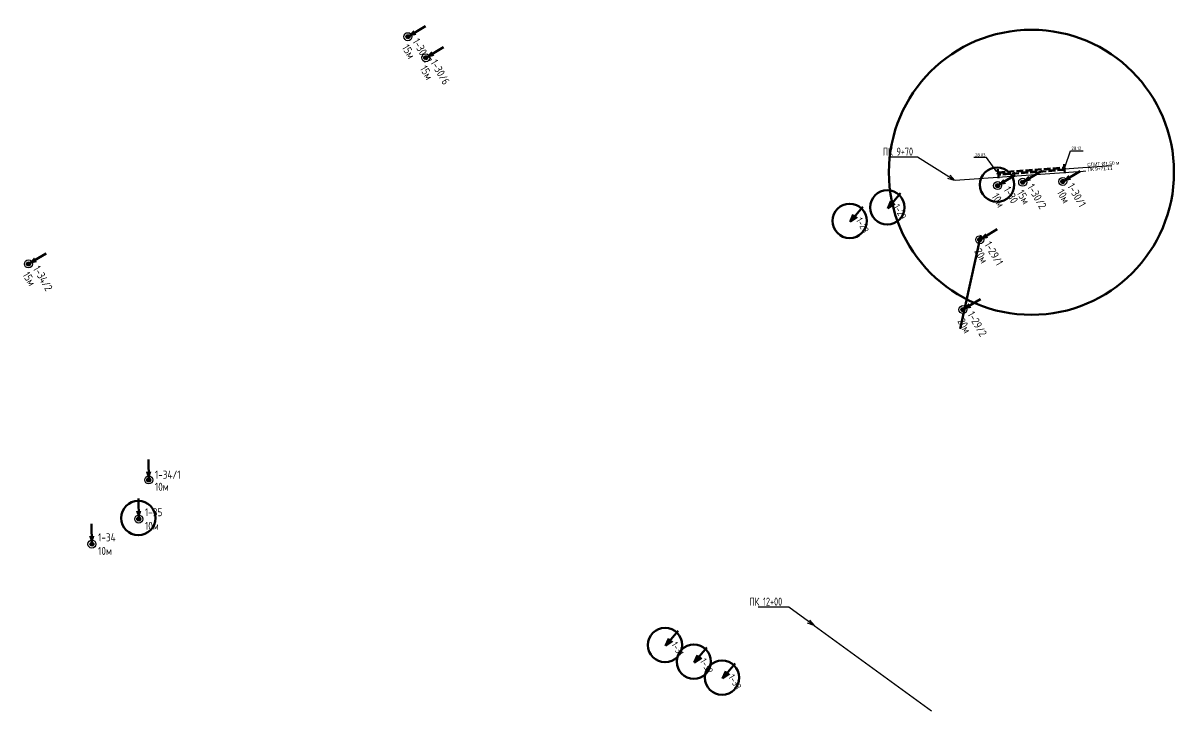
# Model space of a CAD drawing. Header units: metres. Extents: x 1267698 to 1279776, y 339473 to 349577.
# Drawn here: x 1268487 to 1268990, y 343653 to 343954 of the extents above; entities that cross this region are included whole.
import ezdxf
from ezdxf import colors
from ezdxf.entities.mleader import LeaderData, LeaderLine
from ezdxf.enums import TextEntityAlignment as Align
from ezdxf.math import Vec2, Vec3

# ---------------------------------------------------------------- set-up
doc = ezdxf.new("R2010")
doc.units = ezdxf.units.M
doc.linetypes.add('Труба', pattern=[4, 3, -1])
doc.linetypes.add('ШтрихпунктирУтолщ', pattern=[12, 8, -2, 0, -2])
for name, color, linetype, lineweight in [('_ИГЕОЛ поперечники ОХ', 3, 'Continuous', 30), ('_ИГЕОЛ Пробуренные ТСЗ', 250, 'Continuous', 100), ('_ИГЕОЛ_намеченные скважины_П', 6, 'Continuous', 100), ('Водопропускные Трубы_ОХ_Выноска', 7, 'Continuous', 30), ('ВодопропускныеТрубы_ОХ', 160, 'Труба', 50)]:
    doc.layers.add(name, color=color, linetype=linetype, lineweight=lineweight)
doc.layers.add('_ИГЕОЛ Пробуренные ТСЗ+', color=250, linetype='Continuous', lineweight=100, plot=False)
doc.layers.add('_Скважины', color=5, linetype='Continuous')
doc.layers.add('_Точки опытных наблюдений', color=4, linetype='Continuous')
doc.styles.add('RS', font='romans.shx', dxfattribs={"width": 0.64})
doc.styles.add('TITLE', font='arial.ttf', dxfattribs={"width": 0.8})
doc.styles.add('VNIPISIMPLEXCUR', font='simplex.shx', dxfattribs={"width": 0.8, "oblique": 15})
doc.styles.add('ГОСТ 2.304', font='CS_Gost2304.shx')

# ---------------------------------------------------------------- blocks, each defined once
blk = doc.blocks.new('ИИ25001')
at = {"linetype": 'Continuous', "lineweight": 25}
h = blk.add_hatch(color=0, dxfattribs=at)
edge = h.paths.add_edge_path()
edge.add_arc((0, 0), 0.5, 359.64, 719.6400000000001)
at = {"layer": '_Точки опытных наблюдений', "linetype": 'Continuous', "lineweight": 70}
h = blk.add_hatch(color=5, dxfattribs=at)
h.dxf.hatch_style = 1
h.paths.add_polyline_path([(-0.02611609981578489, 2.039832823868292), (-0.7060603744384997, 2.031127457263052), (0, 0)])
h.paths.add_polyline_path([(0.653828174806972, 2.048538190473638), (-0.02611609981578489, 2.039832823868292), (0, 0)])
at = {"color": 0, "linetype": 'Continuous', "lineweight": 25}
for radius in [1, 0.5]:
    blk.add_circle((0, 0), radius, dxfattribs=at)
at = {"layer": '_Точки опытных наблюдений', "color": 5, "linetype": 'Continuous', "lineweight": 70}
blk.add_line((-0.06529024953940943, 5.099582059670709), (0, 0), dxfattribs=at)
at = {"color": 253, "linetype": 'Continuous', "style": 'VNIPISIMPLEXCUR', "oblique": 15, "width": 0.8, "flags": 1}
for tag, p in [('DATE', (-2.5, -0.8000000000000114)), ('NOTE1', (-2.5, -3.200000000000017)), ('NOTE2', (-2.5, -5.600000000000023))]:
    blk.add_attdef(tag, text='', height=1.6, dxfattribs=at).set_placement(p, align=Align.RIGHT)
at = {"layer": '_Скважины', "color": 0, "linetype": 'Continuous', "lineweight": 50, "transparency": 33554687, "style": 'RS', "width": 0.64}
blk.add_attdef('NUMBER_001', (1.024761904761904, 0.6999999999999886), '', height=2, dxfattribs=at)
at = {"layer": '_Скважины', "color": 0, "linetype": 'Continuous', "lineweight": 100, "style": 'VNIPISIMPLEXCUR', "oblique": 15, "width": 0.8}
for tag, p in [('TFS', (19.07851403860371, -1)), ('EGWL', (38.31670607307356, 0.6999999999999886)), ('FS', (14.21830956713089, -2.700000000000003)), ('AGWL', (36.59421987173639, -2.700000000000003)), ('STS', (2, -5.202801649045824))]:
    blk.add_attdef(tag, p, '', height=2, dxfattribs=at)
at = {"layer": '_Скважины', "color": 0, "linetype": 'Continuous', "lineweight": 50, "style": 'RS', "width": 0.64}
blk.add_attdef('HEIGHT_001', (1.024761904761905, -2.699999999999989), '', height=2, dxfattribs=at)
blk = doc.blocks.new('_Open30')
at = {"color": 0, "linetype": 'ByBlock', "lineweight": -2}
for p, q in [((-1, 0.267949), (0, 0)), ((0, 0), (-1, -0.267949)), ((0, 0), (-1, 0))]:
    blk.add_line(p, q, dxfattribs=at)
blk = doc.blocks.new('тсз_намечен')
at = {"layer": '_Точки опытных наблюдений', "linetype": 'Continuous', "lineweight": 70}
h = blk.add_hatch(color=0, dxfattribs=at)
h.dxf.hatch_style = 1
h.paths.add_polyline_path([(-1.56235367679642, 3.769011937975392), (-2.818690989454808, 3.248227379043328), (0, 0)])
h.paths.add_polyline_path([(-0.3060163641380313, 4.289796496907684), (-1.56235367679642, 3.769011937975392), (0, 0)])
at = {"layer": '_Точки опытных наблюдений', "color": 0, "linetype": 'Continuous', "lineweight": 70}
for p, q in [((-3.905884191990936, 9.422529844938481), (0, 0)), ((0, 0), (-2.818690989454808, 3.248227379043328)), ((-0.3060163645045577, 4.28979649719804), (2.123670128639787e-10, 4.499725037021562e-10))]:
    blk.add_line(p, q, dxfattribs=at)
at = {"color": 253, "linetype": 'Continuous', "style": 'VNIPISIMPLEXCUR', "oblique": 15, "width": 0.8, "flags": 1}
for tag, p in [('DATE', (-4.006199462205359, -3.39269301167883)), ('NOTE1', (-2.168136313033074, -7.826824703414559)), ('NOTE2', (-0.3300731638607886, -12.26095639515029))]:
    blk.add_attdef(tag, text='', height=3.2, rotation=22.51528111440346, dxfattribs=at).set_placement(p, align=Align.RIGHT)
at = {"layer": '_Скважины', "color": 0, "linetype": 'Continuous', "lineweight": 100, "style": 'VNIPISIMPLEXCUR', "oblique": 15, "width": 0.8}
for tag, p in [('EGWL', (70.25611521576116, 30.6385073387853)), ('AGWL', (69.67765023795232, 23.03763810397822)), ('TFS', (36.01446119986599, 12.76390912578199)), ('FS', (28.33692814916571, 5.900831370612195)), ('STS', (5.762930786227116, -3.456678862938361))]:
    blk.add_attdef(tag, p, '', height=4, rotation=22.51528111440346, dxfattribs=at)
at = {"layer": '_Скважины', "color": 0, "linetype": 'Continuous', "lineweight": 100, "transparency": 33554687, "style": 'RS', "width": 0.8}
blk.add_attdef('NUMBER', (3.159007991566568, 2.825007700353808), '', height=4, rotation=22.51528111440346, dxfattribs=at)
at = {"layer": '_Скважины', "color": 0, "linetype": 'Continuous', "lineweight": 100, "style": 'RS', "width": 0.8}
blk.add_attdef('HEIGHT', (5.762930786227116, -3.456678862938361), '', height=4, rotation=22.51528111440346, dxfattribs=at)
blk = doc.blocks.new('*U84')
at = {"linetype": 'Труба'}
blk.add_lwpolyline([(-21.19716442422941, -2), (-21.19716442422941, -0.5), (-21.19716442422941, 0.5), (-21.19716442422941, 2), (-21.19716442422941, 0.5), (7.802088514436036, 0.5), (7.802088514436036, 2), (7.802088514436036, 0.5), (7.802088514436036, -0.5), (7.802088514436036, -2), (7.802088514436036, -0.5), (-21.19716442422941, -0.5)], dxfattribs=at)
at = {"color": 7, "linetype": 'ШтрихпунктирУтолщ', "lineweight": 9}
blk.add_lwpolyline([(-21.19716442422941, 0), (7.802088514436036, 0)], dxfattribs=at)
blk = doc.blocks.new('_None')
blk = doc.blocks.new('выноска')
at = {"ltscale": 100}
for p, q in [((0.5303300858899107, -0.5303300858899107), (-0.5303300858899107, 0.5303300858899107)), ((-0.5303300858680827, -0.5303300859117385), (0.5303300858680827, 0.5303300859117385))]:
    blk.add_line(p, q, dxfattribs=at)
blk = doc.blocks.new('2024-01-13-трубы')
at = {"layer": 'ВодопропускныеТрубы_ОХ', "rotation": 184.3015967076761}
blk.add_blockref('*U84', (1268921.02876206, 343888.7536985921), dxfattribs=at)
ml = blk.add_multileader_mtext('Standard')
ml.set_content('28.03', color=256, style='ГОСТ 2.304')
ml.set_leader_properties()
ml.set_arrow_properties(name='выноска')
ml.build(insert=Vec2(0, 0))
ml.multileader.update_dxf_attribs({"text_left_attachment_type": 5, "text_right_attachment_type": 5, "dogleg_length": 0.36, "arrow_head_size": 1})
ctx = ml.context
ctx.base_point, ctx.char_height, ctx.arrow_head_size, ctx.landing_gap_size = Vec3(1268902.937535153, 343895.1729182329), 1.5, 1, 0.1
ctx.left_attachment, ctx.right_attachment, ctx.text_align_type = 5, 5, 2
notes = []
notes.append((ctx, [(0, (1, 1, 0), (1268908.102948541, 343895.1729182329), (-0.9999999999999999, 0), 0.3599999999999999, [(0, [(1268913.248651689, 343888.1684911139)], 0, [])])]))
ctx.mtext.insert, ctx.mtext.alignment = Vec3(1268907.64294854, 343897.0891091778), 3
for ctx, leaders in notes:
    for number, flags, end, landing, length, lines in leaders:
        leader = LeaderData()
        leader.index, (leader.has_last_leader_line, leader.has_dogleg_vector, leader.attachment_direction) = number, flags
        leader.last_leader_point, leader.dogleg_vector, leader.dogleg_length = Vec3(end), Vec3(landing), length
        for number, points, colour, breaks in lines:
            line = LeaderLine()
            line.index, line.vertices, line.color, line.breaks = number, Vec3.list(points), colors.encode_raw_color(colour), breaks
            leader.lines.append(line)
        ctx.leaders.append(leader)
at = {"layer": 'Водопропускные Трубы_ОХ_Выноска'}
ml = blk.add_multileader_mtext('Standard', dxfattribs=at)
ml.set_content('СГМТ %%c1.50 м\\PПК 9+71.11', color=256, style='TITLE')
ml.set_leader_properties()
ml.set_arrow_properties(name='NONE')
ml.build(insert=Vec2(0, 0))
ml.multileader.update_dxf_attribs({"has_dogleg": 0, "text_left_attachment_type": 6, "text_right_attachment_type": 5, "dogleg_length": 0.36, "arrow_head_size": 0})
ctx = ml.context
ctx.base_point, ctx.char_height, ctx.arrow_head_size, ctx.landing_gap_size, ctx.plane_origin, ctx.plane_x_axis, ctx.plane_y_axis = Vec3(1268952.238490479, 343891.0366857565), 1.5, 0, 0, Vec3(1268982.697959203, 343927.897081524), Vec3(0.9982323838009942, 0.05943153986718519), Vec3(-0.05943153986718519, 0.9982323838009942)
ctx.left_attachment, ctx.right_attachment = 6, 5
notes = []
notes.append((ctx, [(0, (1, 1, 0), (1268951.87912682, 343891.0152904022), (0.998232383800994, 0.05943153986718519), 0.3599999999999999, [(0, [(1268942.166690907, 343890.3428423128)], 0, [])])]))
ctx.mtext.insert, ctx.mtext.text_direction, ctx.mtext.rotation, ctx.mtext.line_spacing_factor, ctx.mtext.flow_direction = Vec3(1268952.131513707, 343892.8335040474), Vec3(0.9982323838009942, 0.05943153986718519), 0.05946658202907464, 0.85, 5
ctx.mtext.has_bg_fill, ctx.mtext.bg_color, ctx.mtext.bg_scale_factor, ctx.mtext.bg_transparency, ctx.mtext.use_window_bg_color = 1, -1027028792, 1.5, 0, 1
for ctx, leaders in notes:
    for number, flags, end, landing, length, lines in leaders:
        leader = LeaderData()
        leader.index, (leader.has_last_leader_line, leader.has_dogleg_vector, leader.attachment_direction) = number, flags
        leader.last_leader_point, leader.dogleg_vector, leader.dogleg_length = Vec3(end), Vec3(landing), length
        for number, points, colour, breaks in lines:
            line = LeaderLine()
            line.index, line.vertices, line.color, line.breaks = number, Vec3.list(points), colors.encode_raw_color(colour), breaks
            leader.lines.append(line)
        ctx.leaders.append(leader)
at = {"color": 5, "lineweight": 200}
blk.add_circle((1268927.744936601, 343888.7574660592), 62.3426761712381, dxfattribs=at)
ml = blk.add_multileader_mtext('Standard')
ml.set_content('28.12', color=256, style='ГОСТ 2.304')
ml.set_leader_properties()
ml.set_arrow_properties(name='выноска')
ml.build(insert=Vec2(0, 0))
ml.multileader.update_dxf_attribs({"text_left_attachment_type": 5, "text_right_attachment_type": 5, "dogleg_length": 0.36, "arrow_head_size": 1})
ctx = ml.context
ctx.base_point, ctx.char_height, ctx.arrow_head_size, ctx.landing_gap_size, ctx.plane_origin = Vec3(1268945.164854717, 343899.0458253495), 1.5, 1, 0.1, Vec3(28.91803921759129, 2.174351198889781)
ctx.left_attachment, ctx.right_attachment = 5, 5
notes = []
notes.append((ctx, [(0, (1, 1, 0), (1268944.804854717, 343898.087729877), (0.9999999999999999, 0), 0.3599999999999999, [(0, [(1268942.166690907, 343890.3428423128)], 0, [])])]))
ctx.mtext.insert = Vec3(1268945.264854717, 343900.0039208219)
for ctx, leaders in notes:
    for number, flags, end, landing, length, lines in leaders:
        leader = LeaderData()
        leader.index, (leader.has_last_leader_line, leader.has_dogleg_vector, leader.attachment_direction) = number, flags
        leader.last_leader_point, leader.dogleg_vector, leader.dogleg_length = Vec3(end), Vec3(landing), length
        for number, points, colour, breaks in lines:
            line = LeaderLine()
            line.index, line.vertices, line.color, line.breaks = number, Vec3.list(points), colors.encode_raw_color(colour), breaks
            leader.lines.append(line)
        ctx.leaders.append(leader)

msp = doc.modelspace()

# ---------------------------------------------------------------- linework, layer by layer
at = {"layer": '_ИГЕОЛ поперечники ОХ', "color": 3, "lineweight": 50}
msp.add_lwpolyline([(1268905.549974308, 343861.1958729365), (1268896.519965101, 343820.2911968139)], dxfattribs=at)
at = {"layer": '_ИГЕОЛ Пробуренные ТСЗ+'}
for centre in [(1268912.731096153, 343883.3525756823), (1268864.675320786, 343873.387216185, 29.63575751343364), (1268848.234878486, 343867.5158689509), (1268767.510717083, 343681.9750560837), (1268780.072851638, 343674.7283612668), (1268792.434500126, 343667.7429830911)]:
    msp.add_circle(centre, 7.5, dxfattribs=at)

# ---------------------------------------------------------------- block references
at = {"layer": '_ИГЕОЛ Пробуренные ТСЗ', "color": 6}
ref = msp.add_blockref('тсз_намечен', (1268864.882776079, 343872.9726836031, 29.63575751343364), dxfattribs=dict(at, xscale=0.7500000000000001, yscale=0.86, rotation=300.0000000000001))
ref.add_attrib('NUMBER_001', '1-29', (1268867.271420429, 343873.6944434716, 29.63575751343364), dxfattribs={"layer": '_Скважины', "color": 0, "linetype": 'Continuous', "lineweight": 50, "transparency": 33554687, "height": 3.01, "rotation": 300.0000000000001, "style": 'RS', "width": 0.69767})
ref = msp.add_blockref('тсз_намечен', (1268848.442333778, 343867.1013363689), dxfattribs=dict(at, xscale=0.7500000000000001, yscale=0.86, rotation=300.0000000000001))
ref.add_attrib('NUMBER_001', '1-28', (1268850.830978129, 343867.8230962374), dxfattribs={"layer": '_Скважины', "color": 0, "linetype": 'Continuous', "lineweight": 50, "transparency": 33554687, "height": 3.01, "rotation": 300.0000000000001, "style": 'RS', "width": 0.69767})
ref = msp.add_blockref('тсз_намечен', (1268767.710842072, 343681.5728527037), dxfattribs=dict(at, xscale=0.7500000000000001, yscale=0.86, rotation=300.0000000000001))
ref.add_attrib('NUMBER_001', '1-31', (1268770.099486422, 343682.2946125724), dxfattribs={"layer": '_Скважины', "color": 0, "linetype": 'Continuous', "lineweight": 50, "transparency": 33554687, "height": 3.01, "rotation": 300.0000000000001, "style": 'RS', "width": 0.69767})
ref = msp.add_blockref('тсз_намечен', (1268780.28030693, 343674.3138286852), dxfattribs=dict(at, xscale=0.7500000000000001, yscale=0.86, rotation=300.0000000000001))
ref.add_attrib('NUMBER_001', '1-32', (1268782.668951281, 343675.0355885537), dxfattribs={"layer": '_Скважины', "color": 0, "linetype": 'Continuous', "lineweight": 50, "transparency": 33554687, "height": 3.01, "rotation": 300.0000000000001, "style": 'RS', "width": 0.69767})
ref = msp.add_blockref('тсз_намечен', (1268792.641955419, 343667.3284505093), dxfattribs=dict(at, xscale=0.7500000000000001, yscale=0.86, rotation=300.0000000000001))
ref.add_attrib('NUMBER_001', '1-33', (1268795.030599769, 343668.0502103782), dxfattribs={"layer": '_Скважины', "color": 0, "linetype": 'Continuous', "lineweight": 50, "transparency": 33554687, "height": 3.01, "rotation": 300.0000000000001, "style": 'RS', "width": 0.69767})
at = {"layer": '_ИГЕОЛ_намеченные скважины_П', "lineweight": 50}
ref = msp.add_blockref('ИИ25001', (1268654.998649012, 343948.0777842372), dxfattribs=dict(at, xscale=1.75, yscale=1.75, zscale=2, rotation=299.9999999999999))
ref.add_attrib('NUMBER_001', '1-30/7', (1268656.832179863, 343946.0186823137), dxfattribs={"layer": '_Скважины', "color": 0, "linetype": 'Continuous', "lineweight": 50, "transparency": 33554687, "height": 3.5, "rotation": 299.9999999999999, "style": 'RS', "width": 0.8})
ref.add_attrib('HEIGHT_001', '15м', (1268652.256678979, 343943.3770156474), dxfattribs={"layer": '_Скважины', "color": 0, "linetype": 'Continuous', "lineweight": 50, "height": 3.5, "rotation": 299.9999999999999, "style": 'RS', "width": 0.8})
ref = msp.add_blockref('ИИ25001', (1268662.848353491, 343938.8614022022), dxfattribs=dict(at, xscale=1.75, yscale=1.75, zscale=2, rotation=299.9999999999999))
ref.add_attrib('NUMBER_001', '1-30/6', (1268664.681884342, 343936.8023002789), dxfattribs={"layer": '_Скважины', "color": 0, "linetype": 'Continuous', "lineweight": 50, "transparency": 33554687, "height": 3.5, "rotation": 299.9999999999999, "style": 'RS', "width": 0.8})
ref.add_attrib('HEIGHT_001', '15м', (1268660.106383458, 343934.1606336121), dxfattribs={"layer": '_Скважины', "color": 0, "linetype": 'Continuous', "lineweight": 50, "height": 3.5, "rotation": 299.9999999999999, "style": 'RS', "width": 0.8})
ref = msp.add_blockref('ИИ25001', (1268923.908171464, 343884.4273769103, 29.63575751343364), dxfattribs=dict(at, xscale=1.75, yscale=1.75, zscale=2, rotation=299.9999999999999))
ref.add_attrib('NUMBER_001', '1-30/2', (1268925.741702314, 343882.3682749868, 29.63575751343364), dxfattribs={"layer": '_Скважины', "color": 0, "linetype": 'Continuous', "lineweight": 50, "transparency": 33554687, "height": 3.5, "rotation": 299.9999999999999, "style": 'RS', "width": 0.8})
ref.add_attrib('HEIGHT_001', '15м', (1268921.166201431, 343879.72660832, 29.63575751343364), dxfattribs={"layer": '_Скважины', "color": 0, "linetype": 'Continuous', "lineweight": 50, "height": 3.5, "rotation": 299.9999999999999, "style": 'RS', "width": 0.8})
ref = msp.add_blockref('ИИ25001', (1268941.452334745, 343884.7360831008), dxfattribs=dict(at, xscale=1.75, yscale=1.75, zscale=2, rotation=299.9999999999999))
ref.add_attrib('NUMBER_001', '1-30/1', (1268943.285865595, 343882.6769811772), dxfattribs={"layer": '_Скважины', "color": 0, "linetype": 'Continuous', "lineweight": 50, "transparency": 33554687, "height": 3.5, "rotation": 299.9999999999999, "style": 'RS', "width": 0.8})
ref.add_attrib('HEIGHT_001', '10м', (1268938.710364712, 343880.0353145107), dxfattribs={"layer": '_Скважины', "color": 0, "linetype": 'Continuous', "lineweight": 50, "height": 3.5, "rotation": 299.9999999999999, "style": 'RS', "width": 0.8})
ref = msp.add_blockref('ИИ25001', (1268912.938551446, 343882.9380431005), dxfattribs=dict(at, xscale=1.75, yscale=1.75, zscale=2, rotation=299.9999999999999))
ref.add_attrib('NUMBER_001', '1-30', (1268915.349432566, 343881.2122745103), dxfattribs={"layer": '_Скважины', "color": 0, "linetype": 'Continuous', "lineweight": 50, "transparency": 33554687, "height": 3.5, "rotation": 299.9999999999999, "style": 'RS', "width": 0.8})
ref.add_attrib('HEIGHT_001', '10м', (1268910.196581413, 343878.2372745102), dxfattribs={"layer": '_Скважины', "color": 0, "linetype": 'Continuous', "lineweight": 50, "height": 3.5, "rotation": 299.9999999999999, "style": 'RS', "width": 0.8})
ref = msp.add_blockref('ИИ25001', (1268905.144941254, 343859.2594132519), dxfattribs=dict(at, xscale=1.75, yscale=1.75, zscale=2, rotation=299.9999999999999))
ref.add_attrib('NUMBER_001', '1-29/1', (1268906.978472105, 343857.2003113283), dxfattribs={"layer": '_Скважины', "color": 0, "linetype": 'Continuous', "lineweight": 50, "transparency": 33554687, "height": 3.5, "rotation": 299.9999999999999, "style": 'RS', "width": 0.8})
ref.add_attrib('HEIGHT_001', '20м', (1268902.602971221, 343854.2122345003), dxfattribs={"layer": '_Скважины', "color": 0, "linetype": 'Continuous', "lineweight": 50, "height": 3.5, "rotation": 299.9999999999999, "style": 'RS', "width": 0.8})
ref = msp.add_blockref('ИИ25001', (1268897.762636785, 343828.686890176), dxfattribs=dict(at, xscale=1.75, yscale=1.75, zscale=2, rotation=299.9999999999999))
ref.add_attrib('NUMBER_001', '1-29/2', (1268899.596167636, 343826.6277882527), dxfattribs={"layer": '_Скважины', "color": 0, "linetype": 'Continuous', "lineweight": 50, "transparency": 33554687, "height": 3.5, "rotation": 299.9999999999999, "style": 'RS', "width": 0.8})
ref.add_attrib('HEIGHT_001', '20м', (1268895.220666752, 343823.6397114244), dxfattribs={"layer": '_Скважины', "color": 0, "linetype": 'Continuous', "lineweight": 50, "height": 3.5, "rotation": 299.9999999999999, "style": 'RS', "width": 0.8})

# ---------------------------------------------------------------- leaders
at = {"layer": '_ИГЕОЛ поперечники ОХ'}
ml = msp.add_multileader_mtext('Standard', dxfattribs=at)
ml.set_content('ПК 9+70', color=256, style='RS')
ml.set_leader_properties(color=256, linetype='Continuous', lineweight=-1)
ml.set_arrow_properties(name='OPEN30')
ml.build(insert=Vec2(0, 0))
ml.multileader.update_dxf_attribs({"has_dogleg": 0, "text_left_attachment_type": 6, "text_right_attachment_type": 6, "dogleg_length": 0, "arrow_head_size": 3})
ctx = ml.context
ctx.base_point, ctx.char_height, ctx.arrow_head_size, ctx.landing_gap_size, ctx.plane_origin, ctx.plane_x_axis, ctx.plane_y_axis = Vec3(1268858.979056555, 343895.363359817, 137.5430000000003), 3.5, 3, 0, Vec3(1268200.226364091, 344245.536242828, 137.5430000000003), Vec3(-0.9963587951025947, -0.08525931867957764), Vec3(0.08525931867957764, -0.9963587951025947)
ctx.left_attachment, ctx.right_attachment = 6, 6
notes = []
notes.append((ctx, [(0, (1, 1, 0), (1268877.912389889, 343895.363359817, 137.5430000000003), (-1, 0), 0, [(0, [(1268894.16016185, 343885.1727615942, 137.5430000000003)], 0, [])])]))
ctx.mtext.insert = Vec3(1268862.765723222, 343899.563359817, 137.5430000000003)
ctx.mtext.has_bg_fill, ctx.mtext.bg_color, ctx.mtext.bg_scale_factor, ctx.mtext.bg_transparency, ctx.mtext.use_window_bg_color = 1, -1023410175, 1.1, 0, 1
ml = msp.add_multileader_mtext('Standard', dxfattribs=at)
ml.set_content('ПК 12+00', color=256, style='RS')
ml.set_leader_properties(color=256, linetype='Continuous', lineweight=-1)
ml.set_arrow_properties(name='OPEN30')
ml.build(insert=Vec2(0, 0))
ml.multileader.update_dxf_attribs({"has_dogleg": 0, "text_left_attachment_type": 6, "text_right_attachment_type": 6, "dogleg_length": 0, "arrow_head_size": 3})
ctx = ml.context
ctx.base_point, ctx.char_height, ctx.arrow_head_size, ctx.landing_gap_size, ctx.plane_origin, ctx.plane_x_axis, ctx.plane_y_axis = Vec3(1268800.078042659, 343698.5282686091, 137.5430000000003), 3.5, 3, 0, Vec3(1268502.722040734, 344434.5840939991, 137.5430000000003), Vec3(-0.8178418788903199, 0.5754430129327764), Vec3(-0.5754430129327764, -0.8178418788903199)
ctx.left_attachment, ctx.right_attachment = 6, 6
notes.append((ctx, [(0, (1, 1, 0), (1268821.678042659, 343698.5282686091, 137.5430000000003), (-1, 0), 0, [(0, [(1268832.681447448, 343690.4631349767, 137.5430000000003)], 0, [])])]))
ctx.mtext.insert = Vec3(1268804.398042659, 343702.7282686091, 137.5430000000003)
ctx.mtext.has_bg_fill, ctx.mtext.bg_color, ctx.mtext.bg_scale_factor, ctx.mtext.bg_transparency, ctx.mtext.use_window_bg_color = 1, -1023410175, 1.1, 0, 1
for ctx, leaders in notes:
    for number, flags, end, landing, length, lines in leaders:
        leader = LeaderData()
        leader.index, (leader.has_last_leader_line, leader.has_dogleg_vector, leader.attachment_direction) = number, flags
        leader.last_leader_point, leader.dogleg_vector, leader.dogleg_length = Vec3(end), Vec3(landing), length
        for number, points, colour, breaks in lines:
            line = LeaderLine()
            line.index, line.vertices, line.color, line.breaks = number, Vec3.list(points), colors.encode_raw_color(colour), breaks
            leader.lines.append(line)
        ctx.leaders.append(leader)

# ---------------------------------------------------------------- next in the draw order: linework, layer by layer
at = {"layer": '_ИГЕОЛ поперечники ОХ', "elevation": -249.0199999999997}
for points in [[(1268894.356825701, 343885.2713797688), (1268964.786004835, 343890.2185209795)], [(1268832.681447448, 343690.4631349767), (1268884.045444027, 343653.1400973459)]]:
    msp.add_lwpolyline(points, dxfattribs=at)

# ---------------------------------------------------------------- next in the draw order: block references
msp.add_blockref('2024-01-13-трубы', (0, 0))

# ---------------------------------------------------------------- next in the draw order: linework, layer by layer
at = {"layer": '_ИГЕОЛ Пробуренные ТСЗ+'}
msp.add_circle((1268537.082070229, 343737.5136639489), 7.5, dxfattribs=at)

# ---------------------------------------------------------------- next in the draw order: block references
at = {"layer": '_ИГЕОЛ_намеченные скважины_П', "lineweight": 50}
ref = msp.add_blockref('ИИ25001', (1268489.059919504, 343848.6645870463), dxfattribs=dict(at, xscale=1.75, yscale=1.75, zscale=2, rotation=299.9999999999999))
ref.add_attrib('NUMBER_001', '1-34/2', (1268490.893450355, 343846.6054851227), dxfattribs={"layer": '_Скважины', "color": 0, "linetype": 'Continuous', "lineweight": 50, "transparency": 33554687, "height": 3.5, "rotation": 299.9999999999999, "style": 'RS', "width": 0.8})
ref.add_attrib('HEIGHT_001', '15м', (1268486.317949472, 343843.9638184562), dxfattribs={"layer": '_Скважины', "color": 0, "linetype": 'Continuous', "lineweight": 50, "height": 3.5, "rotation": 299.9999999999999, "style": 'RS', "width": 0.8})
ref = msp.add_blockref('ИИ25001', (1268541.648399951, 343754.19705894), dxfattribs=dict(at, xscale=1.75, yscale=1.75, zscale=2))
ref.add_attrib('NUMBER_001', '1-34/1', (1268544.348399951, 343754.7553922734), dxfattribs={"layer": '_Скважины', "color": 0, "linetype": 'Continuous', "lineweight": 50, "transparency": 33554687, "height": 3.5, "style": 'RS', "width": 0.8})
ref.add_attrib('HEIGHT_001', '10м', (1268544.34839995, 343749.4720589401), dxfattribs={"layer": '_Скважины', "color": 0, "linetype": 'Continuous', "lineweight": 50, "height": 3.5, "style": 'RS', "width": 0.8})
ref = msp.add_blockref('ИИ25001', (1268537.289525372, 343737.0991316788), dxfattribs=dict(at, xscale=1.75, yscale=1.75, zscale=2))
ref.add_attrib('NUMBER_001', '1-35', (1268539.989525372, 343738.3241316789), dxfattribs={"layer": '_Скважины', "color": 0, "linetype": 'Continuous', "lineweight": 50, "transparency": 33554687, "height": 3.5, "style": 'RS', "width": 0.8})
ref.add_attrib('HEIGHT_001', '10м', (1268539.989525371, 343732.374131679), dxfattribs={"layer": '_Скважины', "color": 0, "linetype": 'Continuous', "lineweight": 50, "height": 3.5, "style": 'RS', "width": 0.8})
ref = msp.add_blockref('ИИ25001', (1268516.792543923, 343726.1211771648), dxfattribs=dict(at, xscale=1.75, yscale=1.75, zscale=2))
ref.add_attrib('NUMBER_001', '1-34', (1268519.492543924, 343727.3461771649), dxfattribs={"layer": '_Скважины', "color": 0, "linetype": 'Continuous', "lineweight": 50, "transparency": 33554687, "height": 3.5, "style": 'RS', "width": 0.8})
ref.add_attrib('HEIGHT_001', '10м', (1268519.492543923, 343721.3961771649), dxfattribs={"layer": '_Скважины', "color": 0, "linetype": 'Continuous', "lineweight": 50, "height": 3.5, "style": 'RS', "width": 0.8})

doc.saveas('drawing.dxf')
